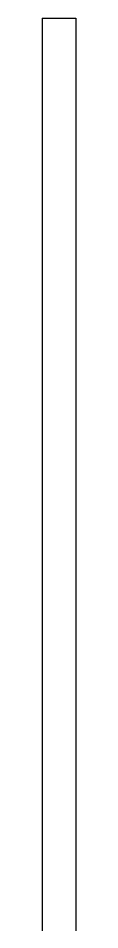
# Model space of a CAD drawing. Extents: x -24 to 123, y -44 to 344.
# Drawn here: x 112 to 113.5, y 304.25 to 344.5 of the extents above; entities that cross this region are included whole.
import ezdxf

# ---------------------------------------------------------------- set-up
doc = ezdxf.new("R2010")
doc.units = 0
doc.layers.get('0').update_dxf_attribs({"linetype": 'continuous'})

# ---------------------------------------------------------------- blocks, each defined once
blk = doc.blocks.new('FUSION037')
at = {"color": 0}
blk.add_line((112, 344.5), (113.5, 344.5), dxfattribs=at)
for points in [[(112, 344.5), (112, 344.45), (112, 344.4), (112, 344.35), (112, 344.3), (112, 344.25), (112, 344.2), (112, 344.15), (112, 344.1), (112, 344.05), (112, 344), (112, 343.95), (112, 343.9), (112, 343.85), (112, 343.8), (112, 343.75), (112, 343.7), (112, 343.65), (112, 343.6), (112, 343.55), (112, 343.5), (112, 343.45), (112, 343.4), (112, 343.35), (112, 343.3), (112, 343.25), (112, 343.2), (112, 343.15), (112, 343.1), (112, 343.05), (112, 343), (112, 342.95), (112, 342.9), (112, 342.85), (112, 342.8), (112, 342.75), (112, 342.7), (112, 342.65), (112, 342.6), (112, 342.55), (112, 342.5), (112, 342.45), (112, 342.4), (112, 342.35), (112, 342.3), (112, 342.25), (112, 342.2), (112, 342.15), (112, 342.1), (112, 342.05), (112, 342), (112, 341.95), (112, 341.9), (112, 341.85), (112, 341.8), (112, 341.75), (112, 341.7), (112, 341.65), (112, 341.6), (112, 341.55), (112, 341.5), (112, 341.45), (112, 341.4), (112, 341.35), (112, 341.3), (112, 341.25), (112, 341.2), (112, 341.15), (112, 341.1), (112, 341.05), (112, 341), (112, 340.95), (112, 340.9), (112, 340.85), (112, 340.8), (112, 340.75), (112, 340.7), (112, 340.65), (112, 340.6), (112, 340.55), (112, 340.5), (112, 340.45), (112, 340.4), (112, 340.35), (112, 340.3), (112, 340.25), (112, 340.2), (112, 340.15), (112, 340.1), (112, 340.05), (112, 340), (112, 339.95), (112, 339.9), (112, 339.85), (112, 339.8), (112, 339.75), (112, 339.7), (112, 339.65), (112, 339.6), (112, 339.55), (112, 339.5), (112, 339.45), (112, 339.4), (112, 339.35), (112, 339.3), (112, 339.25), (112, 339.2), (112, 339.15), (112, 339.1), (112, 339.05), (112, 339), (112, 338.95), (112, 338.9), (112, 338.85), (112, 338.8), (112, 338.75), (112, 338.7), (112, 338.65), (112, 338.6), (112, 338.55), (112, 338.5), (112, 338.45), (112, 338.4), (112, 338.35), (112, 338.3), (112, 338.25), (112, 338.2), (112, 338.15), (112, 338.1), (112, 338.05), (112, 338), (112, 337.95), (112, 337.9), (112, 337.85), (112, 337.8), (112, 337.75), (112, 337.7), (112, 337.65), (112, 337.6), (112, 337.55), (112, 337.5), (112, 337.45), (112, 337.4), (112, 337.35), (112, 337.3), (112, 337.25), (112, 337.2), (112, 337.15), (112, 337.1), (112, 337.05), (112, 337), (112, 336.95), (112, 336.9), (112, 336.85), (112, 336.8), (112, 336.75), (112, 336.7), (112, 336.65), (112, 336.6), (112, 336.55), (112, 336.5), (112, 336.45), (112, 336.4), (112, 336.35), (112, 336.3), (112, 336.25), (112, 336.2), (112, 336.15), (112, 336.1), (112, 336.05), (112, 336), (112, 335.95), (112, 335.9), (112, 335.85), (112, 335.8), (112, 335.75), (112, 335.7), (112, 335.65), (112, 335.6), (112, 335.55), (112, 335.5), (112, 335.45), (112, 335.4), (112, 335.35), (112, 335.3), (112, 335.25), (112, 335.2), (112, 335.15), (112, 335.1), (112, 335.05), (112, 335), (112, 334.95), (112, 334.9), (112, 334.85), (112, 334.8), (112, 334.75), (112, 334.7), (112, 334.65), (112, 334.6), (112, 334.55), (112, 334.5), (112, 334.45), (112, 334.4), (112, 334.35), (112, 334.3), (112, 334.25), (112, 334.2), (112, 334.15), (112, 334.1), (112, 334.05), (112, 334), (112, 333.95), (112, 333.9), (112, 333.85), (112, 333.8), (112, 333.75), (112, 333.7), (112, 333.65), (112, 333.6), (112, 333.55), (112, 333.5), (112, 333.45), (112, 333.4), (112, 333.35), (112, 333.3), (112, 333.25), (112, 333.2), (112, 333.15), (112, 333.1), (112, 333.05), (112, 333), (112, 332.95), (112, 332.9), (112, 332.85), (112, 332.8), (112, 332.75), (112, 332.7), (112, 332.65), (112, 332.6), (112, 332.55), (112, 332.5), (112, 332.45), (112, 332.4), (112, 332.35), (112, 332.3), (112, 332.25), (112, 332.2), (112, 332.15), (112, 332.1), (112, 332.05), (112, 332), (112, 331.95), (112, 331.9), (112, 331.85), (112, 331.8), (112, 331.75), (112, 331.7), (112, 331.65), (112, 331.6), (112, 331.55), (112, 331.5), (112, 331.45), (112, 331.4), (112, 331.35), (112, 331.3), (112, 331.25), (112, 331.2), (112, 331.15), (112, 331.1), (112, 331.05), (112, 331), (112, 330.95), (112, 330.9), (112, 330.85), (112, 330.8), (112, 330.75), (112, 330.7), (112, 330.65), (112, 330.6), (112, 330.55), (112, 330.5), (112, 330.45), (112, 330.4), (112, 330.35), (112, 330.3), (112, 330.25), (112, 330.2), (112, 330.15), (112, 330.1), (112, 330.05), (112, 330), (112, 329.95), (112, 329.9), (112, 329.85), (112, 329.8), (112, 329.75), (112, 329.7), (112, 329.65), (112, 329.6), (112, 329.55), (112, 329.5), (112, 329.45), (112, 329.4), (112, 329.35), (112, 329.3), (112, 329.25), (112, 329.2), (112, 329.15), (112, 329.1), (112, 329.05), (112, 329), (112, 328.95), (112, 328.9), (112, 328.85), (112, 328.8), (112, 328.75), (112, 328.7), (112, 328.65), (112, 328.6), (112, 328.55), (112, 328.5), (112, 328.45), (112, 328.4), (112, 328.35), (112, 328.3), (112, 328.25), (112, 328.2), (112, 328.15), (112, 328.1), (112, 328.05), (112, 328), (112, 327.95), (112, 327.9), (112, 327.85), (112, 327.8), (112, 327.75), (112, 327.7), (112, 327.65), (112, 327.6), (112, 327.55), (112, 327.5), (112, 327.45), (112, 327.4), (112, 327.35), (112, 327.3), (112, 327.25), (112, 327.2), (112, 327.15), (112, 327.1), (112, 327.05), (112, 327), (112, 326.95), (112, 326.9), (112, 326.85), (112, 326.8), (112, 326.75), (112, 326.7), (112, 326.65), (112, 326.6), (112, 326.55), (112, 326.5), (112, 326.45), (112, 326.4), (112, 326.35), (112, 326.3), (112, 326.25), (112, 326.2), (112, 326.15), (112, 326.1), (112, 326.05), (112, 326), (112, 325.95), (112, 325.9), (112, 325.85), (112, 325.8), (112, 325.75), (112, 325.7), (112, 325.65), (112, 325.6), (112, 325.55), (112, 325.5), (112, 325.45), (112, 325.4), (112, 325.35), (112, 325.3), (112, 325.25), (112, 325.2), (112, 325.15), (112, 325.1), (112, 325.05), (112, 325), (112, 324.95), (112, 324.9), (112, 324.85), (112, 324.8), (112, 324.75), (112, 324.7), (112, 324.65), (112, 324.6), (112, 324.55), (112, 324.5), (112, 324.45), (112, 324.4), (112, 324.35), (112, 324.3), (112, 324.25), (112, 324.2), (112, 324.15), (112, 324.1), (112, 324.05), (112, 324), (112, 323.95), (112, 323.9), (112, 323.85), (112, 323.8), (112, 323.75), (112, 323.7), (112, 323.65), (112, 323.6), (112, 323.55), (112, 323.5), (112, 323.45), (112, 323.4), (112, 323.35), (112, 323.3), (112, 323.25), (112, 323.2), (112, 323.15), (112, 323.1), (112, 323.05), (112, 323), (112, 322.95), (112, 322.9), (112, 322.85), (112, 322.8), (112, 322.75), (112, 322.7), (112, 322.65), (112, 322.6), (112, 322.55), (112, 322.5), (112, 322.45), (112, 322.4), (112, 322.35), (112, 322.3), (112, 322.25), (112, 322.2), (112, 322.15), (112, 322.1), (112, 322.05), (112, 322), (112, 321.95), (112, 321.9), (112, 321.85), (112, 321.8), (112, 321.75), (112, 321.7), (112, 321.65), (112, 321.6), (112, 321.55), (112, 321.5), (112, 321.45), (112, 321.4), (112, 321.35), (112, 321.3), (112, 321.25), (112, 321.2), (112, 321.15), (112, 321.1), (112, 321.05), (112, 321), (112, 320.95), (112, 320.9), (112, 320.85), (112, 320.8), (112, 320.75), (112, 320.7), (112, 320.65), (112, 320.6), (112, 320.55), (112, 320.5), (112, 320.45), (112, 320.4), (112, 320.35), (112, 320.3), (112, 320.25), (112, 320.2), (112, 320.15), (112, 320.1), (112, 320.05), (112, 320), (112, 319.95), (112, 319.9), (112, 319.85), (112, 319.8), (112, 319.75), (112, 319.7), (112, 319.65), (112, 319.6), (112, 319.55), (112, 319.5), (112, 319.45), (112, 319.4), (112, 319.35), (112, 319.3), (112, 319.25), (112, 319.2), (112, 319.15), (112, 319.1), (112, 319.05), (112, 319), (112, 318.95), (112, 318.9), (112, 318.85), (112, 318.8), (112, 318.75), (112, 318.7), (112, 318.65), (112, 318.6), (112, 318.55), (112, 318.5), (112, 318.45), (112, 318.4), (112, 318.35), (112, 318.3), (112, 318.25), (112, 318.2), (112, 318.15), (112, 318.1), (112, 318.05), (112, 318), (112, 317.95), (112, 317.9), (112, 317.85), (112, 317.8), (112, 317.75), (112, 317.7), (112, 317.65), (112, 317.6), (112, 317.55), (112, 317.5), (112, 317.45), (112, 317.4), (112, 317.35), (112, 317.3), (112, 317.25), (112, 317.2), (112, 317.15), (112, 317.1), (112, 317.05), (112, 317), (112, 316.95), (112, 316.9), (112, 316.85), (112, 316.8), (112, 316.75), (112, 316.7), (112, 316.65), (112, 316.6), (112, 316.55), (112, 316.5), (112, 316.45), (112, 316.4), (112, 316.35), (112, 316.3), (112, 316.25), (112, 316.2), (112, 316.15), (112, 316.1), (112, 316.05), (112, 316), (112, 315.95), (112, 315.9), (112, 315.85), (112, 315.8), (112, 315.75), (112, 315.7), (112, 315.65), (112, 315.6), (112, 315.55), (112, 315.5), (112, 315.45), (112, 315.4), (112, 315.35), (112, 315.3), (112, 315.25), (112, 315.2), (112, 315.15), (112, 315.1), (112, 315.05), (112, 315), (112, 314.95), (112, 314.9), (112, 314.85), (112, 314.8), (112, 314.75), (112, 314.7), (112, 314.65), (112, 314.6), (112, 314.55), (112, 314.5), (112, 314.45), (112, 314.4), (112, 314.35), (112, 314.3), (112, 314.25), (112, 314.2), (112, 314.15), (112, 314.1), (112, 314.05), (112, 314), (112, 313.95), (112, 313.9), (112, 313.85), (112, 313.8), (112, 313.75), (112, 313.7), (112, 313.65), (112, 313.6), (112, 313.55), (112, 313.5), (112, 313.45), (112, 313.4), (112, 313.35), (112, 313.3), (112, 313.25), (112, 313.2), (112, 313.15), (112, 313.1), (112, 313.05), (112, 313), (112, 312.95), (112, 312.9), (112, 312.85), (112, 312.8), (112, 312.75), (112, 312.7), (112, 312.65), (112, 312.6), (112, 312.55), (112, 312.5), (112, 312.45), (112, 312.4), (112, 312.35), (112, 312.3), (112, 312.25), (112, 312.2), (112, 312.15), (112, 312.1), (112, 312.05), (112, 312), (112, 311.95), (112, 311.9), (112, 311.85), (112, 311.8), (112, 311.75), (112, 311.7), (112, 311.65), (112, 311.6), (112, 311.55), (112, 311.5), (112, 311.45), (112, 311.4), (112, 311.35), (112, 311.3), (112, 311.25), (112, 311.2), (112, 311.15), (112, 311.1), (112, 311.05), (112, 311), (112, 310.95), (112, 310.9), (112, 310.85), (112, 310.8), (112, 310.75), (112, 310.7), (112, 310.65), (112, 310.6), (112, 310.55), (112, 310.5), (112, 310.45), (112, 310.4), (112, 310.35), (112, 310.3), (112, 310.25), (112, 310.2), (112, 310.15), (112, 310.1), (112, 310.05), (112, 310), (112, 309.95), (112, 309.9), (112, 309.85), (112, 309.8), (112, 309.75), (112, 309.7), (112, 309.65), (112, 309.6), (112, 309.55), (112, 309.5), (112, 309.45), (112, 309.4), (112, 309.35), (112, 309.3), (112, 309.25), (112, 309.2), (112, 309.15), (112, 309.1), (112, 309.05), (112, 309), (112, 308.95), (112, 308.9), (112, 308.85), (112, 308.8), (112, 308.75), (112, 308.7), (112, 308.65), (112, 308.6), (112, 308.55), (112, 308.5), (112, 308.45), (112, 308.4), (112, 308.35), (112, 308.3), (112, 308.25), (112, 308.2), (112, 308.15), (112, 308.1), (112, 308.05), (112, 308), (112, 307.95), (112, 307.9), (112, 307.85), (112, 307.8), (112, 307.75), (112, 307.7), (112, 307.65), (112, 307.6), (112, 307.55), (112, 307.5), (112, 307.45), (112, 307.4), (112, 307.35), (112, 307.3), (112, 307.25), (112, 307.2), (112, 307.15), (112, 307.1), (112, 307.05), (112, 307), (112, 306.95), (112, 306.9), (112, 306.85), (112, 306.8), (112, 306.75), (112, 306.7), (112, 306.65), (112, 306.6), (112, 306.55), (112, 306.5), (112, 306.45), (112, 306.4), (112, 306.35), (112, 306.3), (112, 306.25), (112, 306.2), (112, 306.15), (112, 306.1), (112, 306.05), (112, 306), (112, 305.95), (112, 305.9), (112, 305.85), (112, 305.8), (112, 305.75), (112, 305.7), (112, 305.65), (112, 305.6), (112, 305.55), (112, 305.5), (112, 305.45), (112, 305.4), (112, 305.35), (112, 305.3), (112, 305.25), (112, 305.2), (112, 305.15), (112, 305.1), (112, 305.05), (112, 305), (112, 304.95), (112, 304.9), (112, 304.85), (112, 304.8), (112, 304.75), (112, 304.7), (112, 304.65), (112, 304.6), (112, 304.55), (112, 304.5), (112, 304.45), (112, 304.4), (112, 304.35), (112, 304.3), (112, 304.25), (112, 304.2)], [(113.5, 344.5), (113.5, 344.45), (113.5, 344.4), (113.5, 344.35), (113.5, 344.3), (113.5, 344.25), (113.5, 344.2), (113.5, 344.15), (113.5, 344.1), (113.5, 344.05), (113.5, 344), (113.5, 343.95), (113.5, 343.9), (113.5, 343.85), (113.5, 343.8), (113.5, 343.75), (113.5, 343.7), (113.5, 343.65), (113.5, 343.6), (113.5, 343.55), (113.5, 343.5), (113.5, 343.45), (113.5, 343.4), (113.5, 343.35), (113.5, 343.3), (113.5, 343.25), (113.5, 343.2), (113.5, 343.15), (113.5, 343.1), (113.5, 343.05), (113.5, 343), (113.5, 342.95), (113.5, 342.9), (113.5, 342.85), (113.5, 342.8), (113.5, 342.75), (113.5, 342.7), (113.5, 342.65), (113.5, 342.6), (113.5, 342.55), (113.5, 342.5), (113.5, 342.45), (113.5, 342.4), (113.5, 342.35), (113.5, 342.3), (113.5, 342.25), (113.5, 342.2), (113.5, 342.15), (113.5, 342.1), (113.5, 342.05), (113.5, 342), (113.5, 341.95), (113.5, 341.9), (113.5, 341.85), (113.5, 341.8), (113.5, 341.75), (113.5, 341.7), (113.5, 341.65), (113.5, 341.6), (113.5, 341.55), (113.5, 341.5), (113.5, 341.45), (113.5, 341.4), (113.5, 341.35), (113.5, 341.3), (113.5, 341.25), (113.5, 341.2), (113.5, 341.15), (113.5, 341.1), (113.5, 341.05), (113.5, 341), (113.5, 340.95), (113.5, 340.9), (113.5, 340.85), (113.5, 340.8), (113.5, 340.75), (113.5, 340.7), (113.5, 340.65), (113.5, 340.6), (113.5, 340.55), (113.5, 340.5), (113.5, 340.45), (113.5, 340.4), (113.5, 340.35), (113.5, 340.3), (113.5, 340.25), (113.5, 340.2), (113.5, 340.15), (113.5, 340.1), (113.5, 340.05), (113.5, 340), (113.5, 339.95), (113.5, 339.9), (113.5, 339.85), (113.5, 339.8), (113.5, 339.75), (113.5, 339.7), (113.5, 339.65), (113.5, 339.6), (113.5, 339.55), (113.5, 339.5), (113.5, 339.45), (113.5, 339.4), (113.5, 339.35), (113.5, 339.3), (113.5, 339.25), (113.5, 339.2), (113.5, 339.15), (113.5, 339.1), (113.5, 339.05), (113.5, 339), (113.5, 338.95), (113.5, 338.9), (113.5, 338.85), (113.5, 338.8), (113.5, 338.75), (113.5, 338.7), (113.5, 338.65), (113.5, 338.6), (113.5, 338.55), (113.5, 338.5), (113.5, 338.45), (113.5, 338.4), (113.5, 338.35), (113.5, 338.3), (113.5, 338.25), (113.5, 338.2), (113.5, 338.15), (113.5, 338.1), (113.5, 338.05), (113.5, 338), (113.5, 337.95), (113.5, 337.9), (113.5, 337.85), (113.5, 337.8), (113.5, 337.75), (113.5, 337.7), (113.5, 337.65), (113.5, 337.6), (113.5, 337.55), (113.5, 337.5), (113.5, 337.45), (113.5, 337.4), (113.5, 337.35), (113.5, 337.3), (113.5, 337.25), (113.5, 337.2), (113.5, 337.15), (113.5, 337.1), (113.5, 337.05), (113.5, 337), (113.5, 336.95), (113.5, 336.9), (113.5, 336.85), (113.5, 336.8), (113.5, 336.75), (113.5, 336.7), (113.5, 336.65), (113.5, 336.6), (113.5, 336.55), (113.5, 336.5), (113.5, 336.45), (113.5, 336.4), (113.5, 336.35), (113.5, 336.3), (113.5, 336.25), (113.5, 336.2), (113.5, 336.15), (113.5, 336.1), (113.5, 336.05), (113.5, 336), (113.5, 335.95), (113.5, 335.9), (113.5, 335.85), (113.5, 335.8), (113.5, 335.75), (113.5, 335.7), (113.5, 335.65), (113.5, 335.6), (113.5, 335.55), (113.5, 335.5), (113.5, 335.45), (113.5, 335.4), (113.5, 335.35), (113.5, 335.3), (113.5, 335.25), (113.5, 335.2), (113.5, 335.15), (113.5, 335.1), (113.5, 335.05), (113.5, 335), (113.5, 334.95), (113.5, 334.9), (113.5, 334.85), (113.5, 334.8), (113.5, 334.75), (113.5, 334.7), (113.5, 334.65), (113.5, 334.6), (113.5, 334.55), (113.5, 334.5), (113.5, 334.45), (113.5, 334.4), (113.5, 334.35), (113.5, 334.3), (113.5, 334.25), (113.5, 334.2), (113.5, 334.15), (113.5, 334.1), (113.5, 334.05), (113.5, 334), (113.5, 333.95), (113.5, 333.9), (113.5, 333.85), (113.5, 333.8), (113.5, 333.75), (113.5, 333.7), (113.5, 333.65), (113.5, 333.6), (113.5, 333.55), (113.5, 333.5), (113.5, 333.45), (113.5, 333.4), (113.5, 333.35), (113.5, 333.3), (113.5, 333.25), (113.5, 333.2), (113.5, 333.15), (113.5, 333.1), (113.5, 333.05), (113.5, 333), (113.5, 332.95), (113.5, 332.9), (113.5, 332.85), (113.5, 332.8), (113.5, 332.75), (113.5, 332.7), (113.5, 332.65), (113.5, 332.6), (113.5, 332.55), (113.5, 332.5), (113.5, 332.45), (113.5, 332.4), (113.5, 332.35), (113.5, 332.3), (113.5, 332.25), (113.5, 332.2), (113.5, 332.15), (113.5, 332.1), (113.5, 332.05), (113.5, 332), (113.5, 331.95), (113.5, 331.9), (113.5, 331.85), (113.5, 331.8), (113.5, 331.75), (113.5, 331.7), (113.5, 331.65), (113.5, 331.6), (113.5, 331.55), (113.5, 331.5), (113.5, 331.45), (113.5, 331.4), (113.5, 331.35), (113.5, 331.3), (113.5, 331.25), (113.5, 331.2), (113.5, 331.15), (113.5, 331.1), (113.5, 331.05), (113.5, 331), (113.5, 330.95), (113.5, 330.9), (113.5, 330.85), (113.5, 330.8), (113.5, 330.75), (113.5, 330.7), (113.5, 330.65), (113.5, 330.6), (113.5, 330.55), (113.5, 330.5), (113.5, 330.45), (113.5, 330.4), (113.5, 330.35), (113.5, 330.3), (113.5, 330.25), (113.5, 330.2), (113.5, 330.15), (113.5, 330.1), (113.5, 330.05), (113.5, 330), (113.5, 329.95), (113.5, 329.9), (113.5, 329.85), (113.5, 329.8), (113.5, 329.75), (113.5, 329.7), (113.5, 329.65), (113.5, 329.6), (113.5, 329.55), (113.5, 329.5), (113.5, 329.45), (113.5, 329.4), (113.5, 329.35), (113.5, 329.3), (113.5, 329.25), (113.5, 329.2), (113.5, 329.15), (113.5, 329.1), (113.5, 329.05), (113.5, 329), (113.5, 328.95), (113.5, 328.9), (113.5, 328.85), (113.5, 328.8), (113.5, 328.75), (113.5, 328.7), (113.5, 328.65), (113.5, 328.6), (113.5, 328.55), (113.5, 328.5), (113.5, 328.45), (113.5, 328.4), (113.5, 328.35), (113.5, 328.3), (113.5, 328.25), (113.5, 328.2), (113.5, 328.15), (113.5, 328.1), (113.5, 328.05), (113.5, 328), (113.5, 327.95), (113.5, 327.9), (113.5, 327.85), (113.5, 327.8), (113.5, 327.75), (113.5, 327.7), (113.5, 327.65), (113.5, 327.6), (113.5, 327.55), (113.5, 327.5), (113.5, 327.45), (113.5, 327.4), (113.5, 327.35), (113.5, 327.3), (113.5, 327.25), (113.5, 327.2), (113.5, 327.15), (113.5, 327.1), (113.5, 327.05), (113.5, 327), (113.5, 326.95), (113.5, 326.9), (113.5, 326.85), (113.5, 326.8), (113.5, 326.75), (113.5, 326.7), (113.5, 326.65), (113.5, 326.6), (113.5, 326.55), (113.5, 326.5), (113.5, 326.45), (113.5, 326.4), (113.5, 326.35), (113.5, 326.3), (113.5, 326.25), (113.5, 326.2), (113.5, 326.15), (113.5, 326.1), (113.5, 326.05), (113.5, 326), (113.5, 325.95), (113.5, 325.9), (113.5, 325.85), (113.5, 325.8), (113.5, 325.75), (113.5, 325.7), (113.5, 325.65), (113.5, 325.6), (113.5, 325.55), (113.5, 325.5), (113.5, 325.45), (113.5, 325.4), (113.5, 325.35), (113.5, 325.3), (113.5, 325.25), (113.5, 325.2), (113.5, 325.15), (113.5, 325.1), (113.5, 325.05), (113.5, 325), (113.5, 324.95), (113.5, 324.9), (113.5, 324.85), (113.5, 324.8), (113.5, 324.75), (113.5, 324.7), (113.5, 324.65), (113.5, 324.6), (113.5, 324.55), (113.5, 324.5), (113.5, 324.45), (113.5, 324.4), (113.5, 324.35), (113.5, 324.3), (113.5, 324.25), (113.5, 324.2), (113.5, 324.15), (113.5, 324.1), (113.5, 324.05), (113.5, 324), (113.5, 323.95), (113.5, 323.9), (113.5, 323.85), (113.5, 323.8), (113.5, 323.75), (113.5, 323.7), (113.5, 323.65), (113.5, 323.6), (113.5, 323.55), (113.5, 323.5), (113.5, 323.45), (113.5, 323.4), (113.5, 323.35), (113.5, 323.3), (113.5, 323.25), (113.5, 323.2), (113.5, 323.15), (113.5, 323.1), (113.5, 323.05), (113.5, 323), (113.5, 322.95), (113.5, 322.9), (113.5, 322.85), (113.5, 322.8), (113.5, 322.75), (113.5, 322.7), (113.5, 322.65), (113.5, 322.6), (113.5, 322.55), (113.5, 322.5), (113.5, 322.45), (113.5, 322.4), (113.5, 322.35), (113.5, 322.3), (113.5, 322.25), (113.5, 322.2), (113.5, 322.15), (113.5, 322.1), (113.5, 322.05), (113.5, 322), (113.5, 321.95), (113.5, 321.9), (113.5, 321.85), (113.5, 321.8), (113.5, 321.75), (113.5, 321.7), (113.5, 321.65), (113.5, 321.6), (113.5, 321.55), (113.5, 321.5), (113.5, 321.45), (113.5, 321.4), (113.5, 321.35), (113.5, 321.3), (113.5, 321.25), (113.5, 321.2), (113.5, 321.15), (113.5, 321.1), (113.5, 321.05), (113.5, 321), (113.5, 320.95), (113.5, 320.9), (113.5, 320.85), (113.5, 320.8), (113.5, 320.75), (113.5, 320.7), (113.5, 320.65), (113.5, 320.6), (113.5, 320.55), (113.5, 320.5), (113.5, 320.45), (113.5, 320.4), (113.5, 320.35), (113.5, 320.3), (113.5, 320.25), (113.5, 320.2), (113.5, 320.15), (113.5, 320.1), (113.5, 320.05), (113.5, 320), (113.5, 319.95), (113.5, 319.9), (113.5, 319.85), (113.5, 319.8), (113.5, 319.75), (113.5, 319.7), (113.5, 319.65), (113.5, 319.6), (113.5, 319.55), (113.5, 319.5), (113.5, 319.45), (113.5, 319.4), (113.5, 319.35), (113.5, 319.3), (113.5, 319.25), (113.5, 319.2), (113.5, 319.15), (113.5, 319.1), (113.5, 319.05), (113.5, 319), (113.5, 318.95), (113.5, 318.9), (113.5, 318.85), (113.5, 318.8), (113.5, 318.75), (113.5, 318.7), (113.5, 318.65), (113.5, 318.6), (113.5, 318.55), (113.5, 318.5), (113.5, 318.45), (113.5, 318.4), (113.5, 318.35), (113.5, 318.3), (113.5, 318.25), (113.5, 318.2), (113.5, 318.15), (113.5, 318.1), (113.5, 318.05), (113.5, 318), (113.5, 317.95), (113.5, 317.9), (113.5, 317.85), (113.5, 317.8), (113.5, 317.75), (113.5, 317.7), (113.5, 317.65), (113.5, 317.6), (113.5, 317.55), (113.5, 317.5), (113.5, 317.45), (113.5, 317.4), (113.5, 317.35), (113.5, 317.3), (113.5, 317.25), (113.5, 317.2), (113.5, 317.15), (113.5, 317.1), (113.5, 317.05), (113.5, 317), (113.5, 316.95), (113.5, 316.9), (113.5, 316.85), (113.5, 316.8), (113.5, 316.75), (113.5, 316.7), (113.5, 316.65), (113.5, 316.6), (113.5, 316.55), (113.5, 316.5), (113.5, 316.45), (113.5, 316.4), (113.5, 316.35), (113.5, 316.3), (113.5, 316.25), (113.5, 316.2), (113.5, 316.15), (113.5, 316.1), (113.5, 316.05), (113.5, 316), (113.5, 315.95), (113.5, 315.9), (113.5, 315.85), (113.5, 315.8), (113.5, 315.75), (113.5, 315.7), (113.5, 315.65), (113.5, 315.6), (113.5, 315.55), (113.5, 315.5), (113.5, 315.45), (113.5, 315.4), (113.5, 315.35), (113.5, 315.3), (113.5, 315.25), (113.5, 315.2), (113.5, 315.15), (113.5, 315.1), (113.5, 315.05), (113.5, 315), (113.5, 314.95), (113.5, 314.9), (113.5, 314.85), (113.5, 314.8), (113.5, 314.75), (113.5, 314.7), (113.5, 314.65), (113.5, 314.6), (113.5, 314.55), (113.5, 314.5), (113.5, 314.45), (113.5, 314.4), (113.5, 314.35), (113.5, 314.3), (113.5, 314.25), (113.5, 314.2), (113.5, 314.15), (113.5, 314.1), (113.5, 314.05), (113.5, 314), (113.5, 313.95), (113.5, 313.9), (113.5, 313.85), (113.5, 313.8), (113.5, 313.75), (113.5, 313.7), (113.5, 313.65), (113.5, 313.6), (113.5, 313.55), (113.5, 313.5), (113.5, 313.45), (113.5, 313.4), (113.5, 313.35), (113.5, 313.3), (113.5, 313.25), (113.5, 313.2), (113.5, 313.15), (113.5, 313.1), (113.5, 313.05), (113.5, 313), (113.5, 312.95), (113.5, 312.9), (113.5, 312.85), (113.5, 312.8), (113.5, 312.75), (113.5, 312.7), (113.5, 312.65), (113.5, 312.6), (113.5, 312.55), (113.5, 312.5), (113.5, 312.45), (113.5, 312.4), (113.5, 312.35), (113.5, 312.3), (113.5, 312.25), (113.5, 312.2), (113.5, 312.15), (113.5, 312.1), (113.5, 312.05), (113.5, 312), (113.5, 311.95), (113.5, 311.9), (113.5, 311.85), (113.5, 311.8), (113.5, 311.75), (113.5, 311.7), (113.5, 311.65), (113.5, 311.6), (113.5, 311.55), (113.5, 311.5), (113.5, 311.45), (113.5, 311.4), (113.5, 311.35), (113.5, 311.3), (113.5, 311.25), (113.5, 311.2), (113.5, 311.15), (113.5, 311.1), (113.5, 311.05), (113.5, 311), (113.5, 310.95), (113.5, 310.9), (113.5, 310.85), (113.5, 310.8), (113.5, 310.75), (113.5, 310.7), (113.5, 310.65), (113.5, 310.6), (113.5, 310.55), (113.5, 310.5), (113.5, 310.45), (113.5, 310.4), (113.5, 310.35), (113.5, 310.3), (113.5, 310.25), (113.5, 310.2), (113.5, 310.15), (113.5, 310.1), (113.5, 310.05), (113.5, 310), (113.5, 309.95), (113.5, 309.9), (113.5, 309.85), (113.5, 309.8), (113.5, 309.75), (113.5, 309.7), (113.5, 309.65), (113.5, 309.6), (113.5, 309.55), (113.5, 309.5), (113.5, 309.45), (113.5, 309.4), (113.5, 309.35), (113.5, 309.3), (113.5, 309.25), (113.5, 309.2), (113.5, 309.15), (113.5, 309.1), (113.5, 309.05), (113.5, 309), (113.5, 308.95), (113.5, 308.9), (113.5, 308.85), (113.5, 308.8), (113.5, 308.75), (113.5, 308.7), (113.5, 308.65), (113.5, 308.6), (113.5, 308.55), (113.5, 308.5), (113.5, 308.45), (113.5, 308.4), (113.5, 308.35), (113.5, 308.3), (113.5, 308.25), (113.5, 308.2), (113.5, 308.15), (113.5, 308.1), (113.5, 308.05), (113.5, 308), (113.5, 307.95), (113.5, 307.9), (113.5, 307.85), (113.5, 307.8), (113.5, 307.75), (113.5, 307.7), (113.5, 307.65), (113.5, 307.6), (113.5, 307.55), (113.5, 307.5), (113.5, 307.45), (113.5, 307.4), (113.5, 307.35), (113.5, 307.3), (113.5, 307.25), (113.5, 307.2), (113.5, 307.15), (113.5, 307.1), (113.5, 307.05), (113.5, 307), (113.5, 306.95), (113.5, 306.9), (113.5, 306.85), (113.5, 306.8), (113.5, 306.75), (113.5, 306.7), (113.5, 306.65), (113.5, 306.6), (113.5, 306.55), (113.5, 306.5), (113.5, 306.45), (113.5, 306.4), (113.5, 306.35), (113.5, 306.3), (113.5, 306.25), (113.5, 306.2), (113.5, 306.15), (113.5, 306.1), (113.5, 306.05), (113.5, 306), (113.5, 305.95), (113.5, 305.9), (113.5, 305.85), (113.5, 305.8), (113.5, 305.75), (113.5, 305.7), (113.5, 305.65), (113.5, 305.6), (113.5, 305.55), (113.5, 305.5), (113.5, 305.45), (113.5, 305.4), (113.5, 305.35), (113.5, 305.3), (113.5, 305.25), (113.5, 305.2), (113.5, 305.15), (113.5, 305.1), (113.5, 305.05), (113.5, 305), (113.5, 304.95), (113.5, 304.9), (113.5, 304.85), (113.5, 304.8), (113.5, 304.75), (113.5, 304.7), (113.5, 304.65), (113.5, 304.6), (113.5, 304.55), (113.5, 304.5), (113.5, 304.45), (113.5, 304.4), (113.5, 304.35), (113.5, 304.3), (113.5, 304.25), (113.5, 304.2)]]:
    blk.add_lwpolyline(points, dxfattribs=at)

msp = doc.modelspace()

# ---------------------------------------------------------------- block references
msp.add_blockref('FUSION037', (0, 0))

doc.saveas('drawing.dxf')
